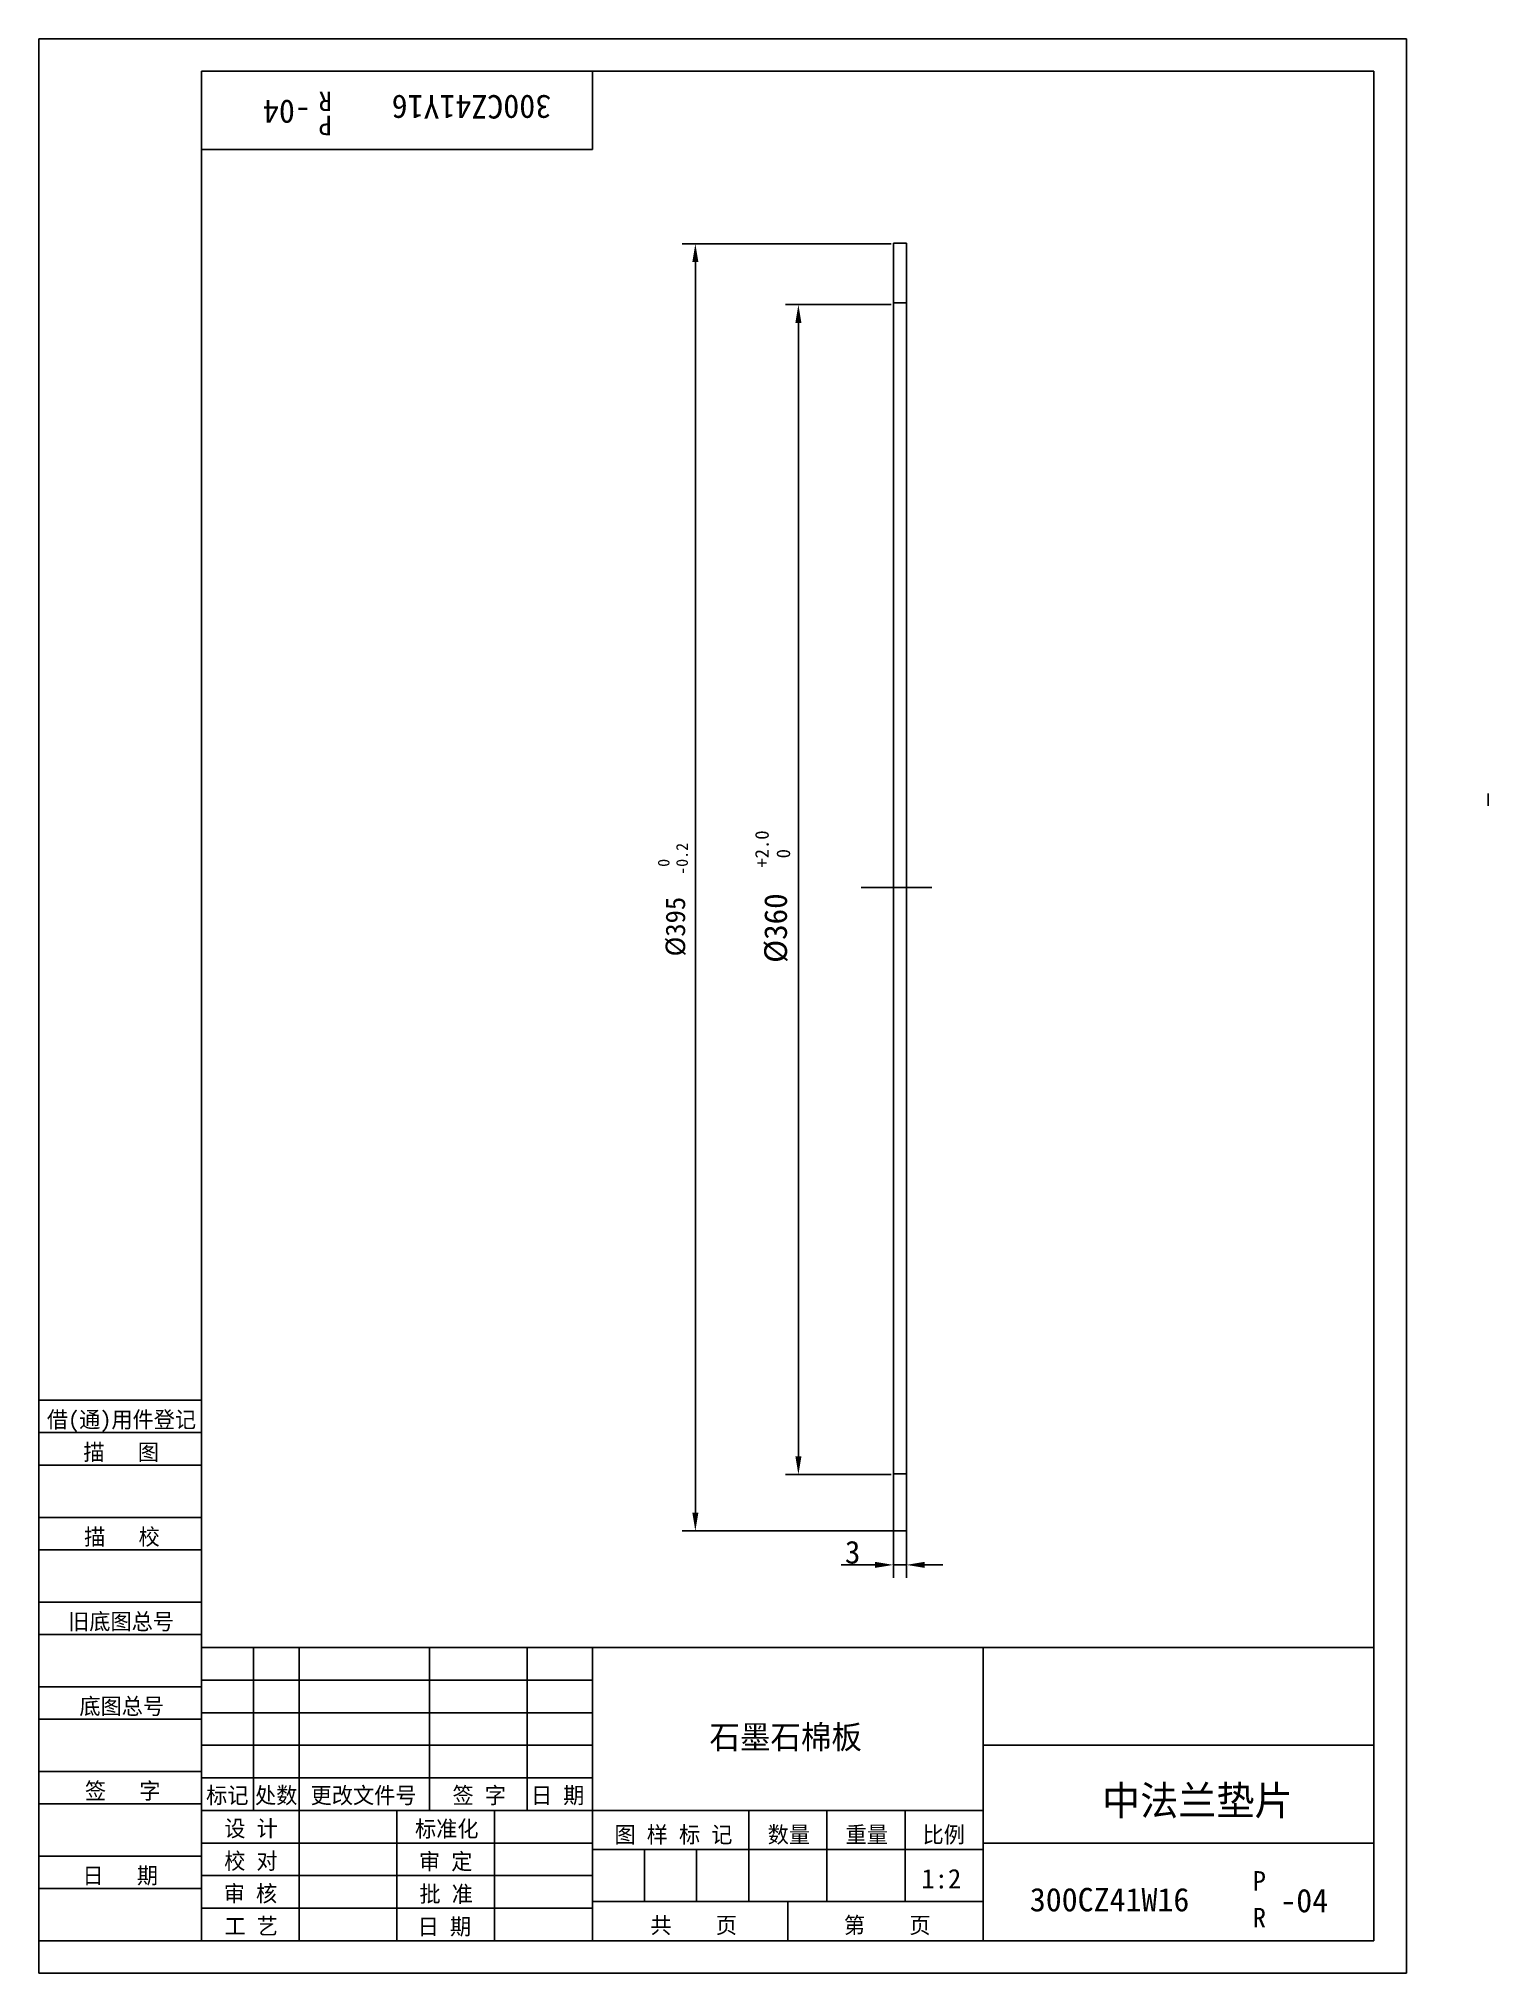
# Model space of a CAD drawing. Header units: metres. Extents: x 0 to 223, y 0 to 297.
import ezdxf

# ---------------------------------------------------------------- set-up
doc = ezdxf.new("R2010")
doc.units = ezdxf.units.M
for name, color, linetype in [('C', 6, 'Continuous'), ('D', 1, 'Continuous'), ('FL', 5, 'Continuous'), ('T', 7, 'Continuous'), ('TL', 4, 'Continuous')]:
    doc.layers.add(name, color=color, linetype=linetype)

# ---------------------------------------------------------------- blocks, each defined once
blk = doc.blocks.new('TUKUN4')
at = {"layer": 'FL'}
for p, q in [((0, 297), (0, 0)), ((210, 297), (0, 297)), ((210, 0), (210, 297)), ((0, 78), (25, 78)), ((0, 70), (25, 70)), ((0, 65), (25, 65)), ((0, 57), (25, 57)), ((0, 52), (25, 52)), ((33, 25), (33, 50)), ((40, 5), (40, 50)), ((60, 25), (60, 50)), ((75, 25), (75, 50)), ((25, 45), (85, 45)), ((0, 44), (25, 44)), ((0, 39), (25, 39)), ((25, 40), (85, 40)), ((25, 35), (85, 35)), ((0, 31), (25, 31)), ((25, 30), (85, 30)), ((0, 26), (25, 26)), ((70, 5), (70, 25)), ((0, 18), (25, 18)), ((25, 20), (85, 20)), ((25, 15), (85, 15)), ((0, 13), (25, 13)), ((25, 10), (85, 10)), ((0, 0), (210, 0))]:
    blk.add_line(p, q, dxfattribs=at)
at = {"layer": 'TL'}
for p, q in [((25, 5), (25, 292)), ((205, 292), (25, 292)), ((85, 292), (85, 280)), ((205, 5), (205, 292)), ((85, 280), (25, 280)), ((0, 88), (25, 88)), ((0, 83), (25, 83)), ((205, 50), (25, 50)), ((85, 5), (85, 50)), ((145, 5), (145, 50)), ((205, 35), (145, 35)), ((145, 25), (25, 25)), ((55, 5), (55, 25)), ((109, 11), (109, 25)), ((121, 11), (121, 25)), ((133, 11), (133, 25)), ((85, 19), (145, 19)), ((93, 11), (93, 19)), ((101, 11), (101, 19)), ((205, 20), (145, 20)), ((145, 11), (85, 11)), ((115, 5), (115, 11)), ((0, 5), (205, 5))]:
    blk.add_line(p, q, dxfattribs=at)
at = {"layer": 'T'}
for s, p in [('借(通)用件登记', (1.26, 83.76)), ('描   图', (6.86, 78.76)), ('描   校', (6.98, 65.76)), ('旧底图总号', (4.52, 52.76)), ('底图总号', (6.25, 39.76)), ('签   字', (7.1, 26.76)), ('标记', (25.71, 26.07)), ('处数', (33.22, 26.07)), ('更改文件号', (41.75, 26.07)), ('签 字', (63.53, 26.07)), ('日 期', (75.57, 26.07)), ('设 计', (28.5, 20.99)), ('标准化', (57.77, 20.93)), ('图 样 标 记', (88.4, 20.04)), ('数量', (111.92, 20.04)), ('重量', (123.88, 20.04)), ('比例', (135.7, 20.04)), ('校 对', (28.48, 15.99)), ('审 定', (58.39, 15.93)), ('日   期', (6.72, 13.76)), ('审 核', (28.41, 10.99)), ('批 准', (58.46, 10.93)), ('共    页', (93.91, 6.13)), ('第    页', (123.62, 6.13)), ('工 艺', (28.52, 5.99)), ('日 期', (58.18, 5.93))]:
    blk.add_text(s, height=2.5, dxfattribs=at).set_placement(p)

msp = doc.modelspace()

# ---------------------------------------------------------------- linework, layer by layer
at = {"layer": 'C'}
msp.add_line((126.25, 166.67), (137.13, 166.67), dxfattribs=at)
at = {"layer": 'D'}
for p, q in [((130.87, 265.51), (98.81, 265.51)), ((100.81, 262.71), (100.81, 70.72)), ((130.87, 256.17), (114.63, 256.17)), ((116.63, 79.37), (116.63, 253.37)), ((130.87, 76.57), (114.63, 76.57)), ((131.24, 67.92), (98.81, 67.92)), ((131.21, 67.9), (131.21, 60.7)), ((133.22, 67.9), (133.22, 60.7)), ((125.61, 62.7), (123.19, 62.7)), ((128.41, 62.7), (125.61, 62.7)), ((133.22, 62.7), (131.21, 62.7)), ((136.02, 62.7), (138.82, 62.7))]:
    msp.add_line(p, q, dxfattribs=at)
for points in [[(100.35, 262.71), (101.28, 262.71), (100.81, 265.51)], [(116.17, 253.37), (117.1, 253.37), (116.63, 256.17)], [(116.17, 79.37), (117.1, 79.37), (116.63, 76.57)], [(100.35, 70.72), (101.28, 70.72), (100.81, 67.92)], [(128.41, 63.17), (128.41, 62.24), (131.21, 62.7)], [(136.02, 63.17), (136.02, 62.24), (133.22, 62.7)]]:
    msp.add_solid(points, dxfattribs=at)
at = {"layer": 'TL'}
for p, q in [((133.24, 265.59), (131.24, 265.59)), ((131.24, 265.59), (131.24, 256.87)), ((133.24, 256.84), (133.24, 265.59)), ((131.24, 256.87), (131.24, 166.84)), ((133.1, 256.43), (131.24, 256.43)), ((133.24, 166.84), (133.24, 256.84)), ((222.55, 179.21), (222.55, 181.14)), ((131.24, 76.63), (131.24, 166.67)), ((133.24, 166.67), (133.24, 76.67)), ((131.24, 67.92), (131.24, 76.63)), ((133.24, 76.66), (131.31, 76.66)), ((133.24, 76.67), (133.24, 67.92)), ((133.24, 67.92), (131.24, 67.92))]:
    msp.add_line(p, q, dxfattribs=at)

# ---------------------------------------------------------------- block references
at = {"layer": 'D'}
msp.add_blockref('TUKUN4', (0, 0), dxfattribs=at)

# ---------------------------------------------------------------- texts
for s, height, rotation, p in [('R', 3, 180, (45.01, 288.88)), ('300CZ41Y16', 3.6, 180, (78.68, 288.34)), ('-04', 3.6, 180, (41.78, 287.6)), ('P', 3, 180, (45.01, 285.18)), ('+2.0', 2.1, 90, (112.08, 169.74)), ('-0.2', 1.8, 90, (99.66, 168.64)), (' 0', 2.1, 90, (115.37, 169.74)), (' 0', 1.8, 90, (96.84, 168.64)), ('%%c395', 3, 90, (99.24, 156.11)), ('%%c360', 3.5, 90, (114.88, 155.12))]:
    msp.add_text(s, height=height, rotation=rotation, dxfattribs=at).set_placement(p)
for s, height, p in [('3', 3.5, (123.77, 62.9)), ('石墨石棉板', 3.6, (102.98, 34.48)), ('中法兰垫片', 4.5, (163.25, 24.27)), ('1:2', 3, (135.51, 13.02)), ('P', 3, (186.38, 12.69)), ('300CZ41W16', 3.6, (152.16, 9.51)), ('-04', 3.6, (190.62, 9.37)), ('R', 3, (186.38, 7.04))]:
    msp.add_text(s, height=height, dxfattribs=at).set_placement(p)

doc.saveas('drawing.dxf')
